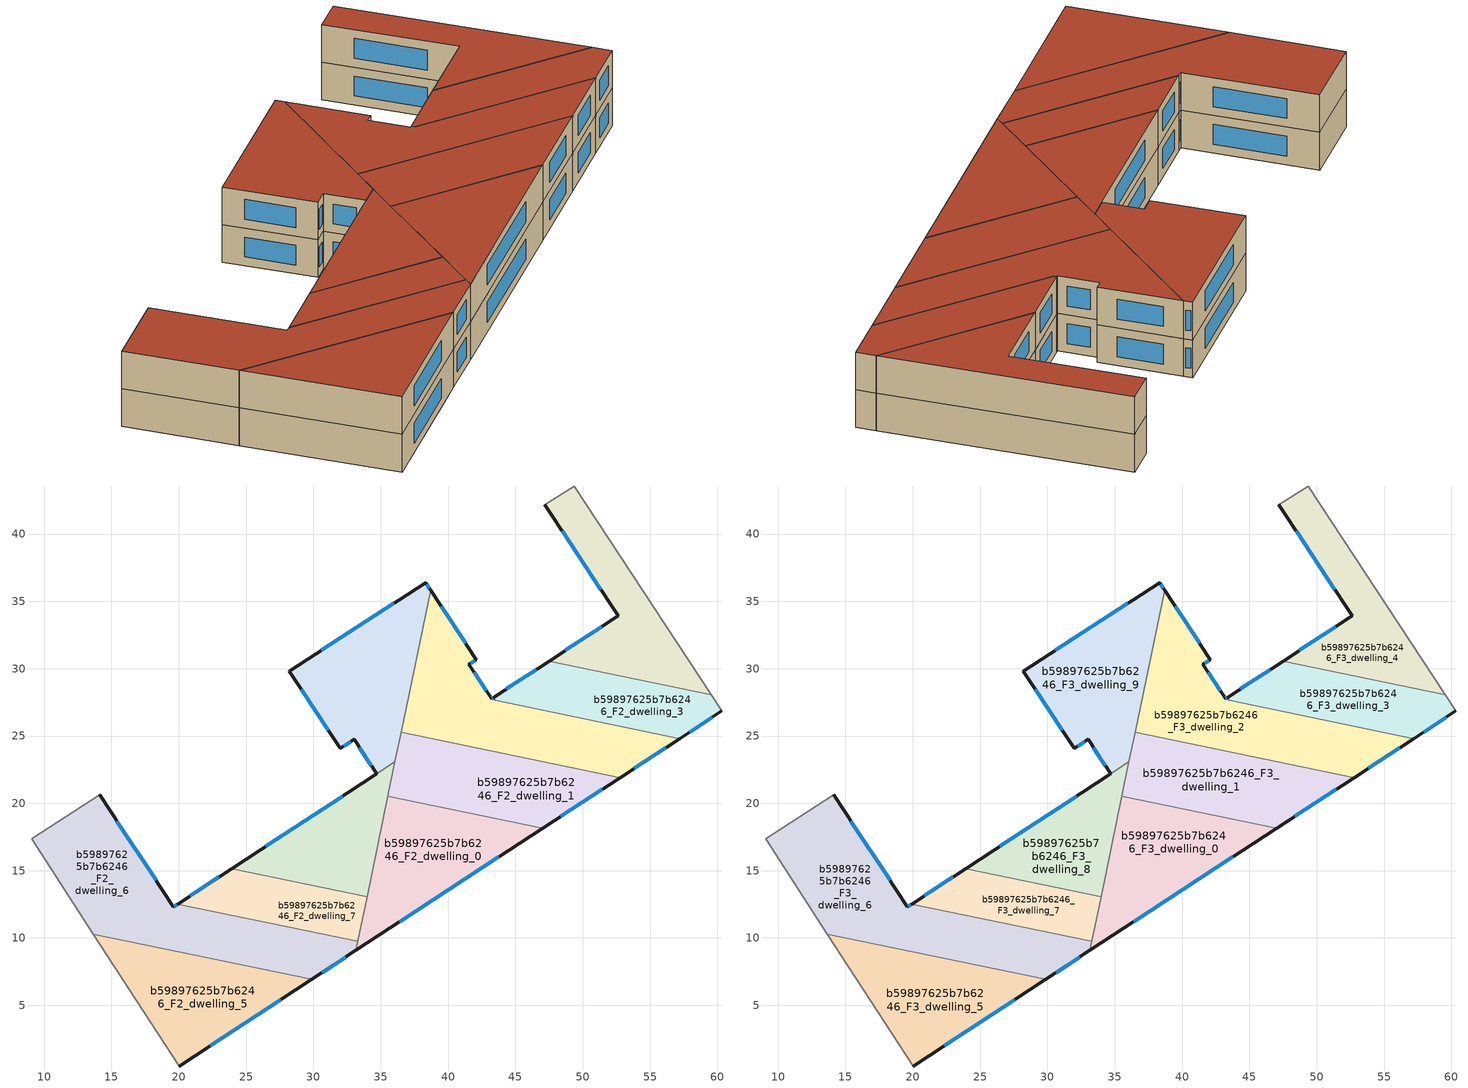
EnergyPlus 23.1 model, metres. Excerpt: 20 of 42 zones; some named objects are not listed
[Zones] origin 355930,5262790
b59897625b7b6246_F2_dwelling_0
 floor to b59897625b7b6246_F1_dwelling_2 (EU_floor_Construction): 42.38,19.12 44.22,16.31 36.15,11.04 34.19,14.05 35.2,18.95 37.13,20.21 z6
 floor adiabatic (EU_floor_Construction): 47.03,18.16 44.22,16.31 42.38,19.12 z6
 floor to b59897625b7b6246_F1_dwelling_1 (EU_floor_Construction): 34.19,14.05 36.15,11.04 33.16,9.08 z6
 floor to b59897625b7b6246_F1_dwelling_7 (EU_floor_Construction): 37.13,20.21 35.2,18.95 35.53,20.54 z6
 wall outside (EU_wall_Construction): 33.16,9.08 47.03,18.16 z6:9
 wall to b59897625b7b6246_F2_dwelling_1 (EU_wall_Construction): 47.03,18.16 35.53,20.54 z6:9
 wall to b59897625b7b6246_F2_dwelling_8 (EU_wall_Construction): 35.53,20.54 33.98,13.06 z6:9
 wall to b59897625b7b6246_F2_dwelling_6 (EU_wall_Construction): 33.29,9.75 33.16,9.08 z6:9
 wall to b59897625b7b6246_F2_dwelling_7 (EU_wall_Construction): 33.98,13.06 33.29,9.75 z6:9
 window (EU_Window_Construction): 36.42,11.21 43.78,16.03 z6.7:8.3
b59897625b7b6246_F2_dwelling_1
 floor adiabatic (EU_floor_Construction): 51.95,22.09 52.28,21.59 47.03,18.16 42.38,19.12 40.31,22.29 42.88,23.97 z6
 floor to b59897625b7b6246_F1_dwelling_2 (EU_floor_Construction): 40.31,22.29 42.38,19.12 37.13,20.21 z6
 floor to b59897625b7b6246_F1_dwelling_4 (EU_floor_Construction): 52.78,21.92 52.28,21.59 51.95,22.09 z6
 floor to b59897625b7b6246_F1_dwelling_8 (EU_floor_Construction): 41.49,24.26 42.04,23.42 38.32,20.99 36.27,24.12 36.52,25.29 z6
 floor to b59897625b7b6246_F1_dwelling_9 (EU_floor_Construction): 42.88,23.97 42.04,23.42 41.49,24.26 z6
 floor to b59897625b7b6246_F1_dwelling_7 (EU_floor_Construction): 36.27,24.12 38.32,20.99 37.13,20.21 35.53,20.54 z6
 wall outside (EU_wall_Construction): 47.03,18.16 52.78,21.92 z6:9
 wall to b59897625b7b6246_F2_dwelling_2 (EU_wall_Construction): 52.78,21.92 36.52,25.29 z6:9
 wall to b59897625b7b6246_F2_dwelling_9 (EU_wall_Construction): 36.52,25.29 36.06,23.08 z6:9
 wall to b59897625b7b6246_F2_dwelling_8 (EU_wall_Construction): 36.06,23.08 35.53,20.54 z6:9
 window (EU_Window_Construction): 48.39,19.04 51.43,21.04 z6.7:8.3
b59897625b7b6246_F2_dwelling_2
 floor to b59897625b7b6246_F1_dwelling_9 (EU_floor_Construction): 42.1,30.68 41.55,30.33 43.23,27.78 43.36,27.86 43.5,27.64 47.29,26.86 42.88,23.97 41.49,24.26 37.55,30.28 38.7,35.84 z6
 floor to b59897625b7b6246_F1_dwelling_4 (EU_floor_Construction): 57.19,24.8 52.78,21.92 51.95,22.09 49.07,26.49 z6
 floor to b59897625b7b6246_F1_dwelling_8 (EU_floor_Construction): 37.55,30.28 41.49,24.26 36.52,25.29 z6
 floor adiabatic (EU_floor_Construction): 49.07,26.49 51.95,22.09 42.88,23.97 47.29,26.86 z6
 wall outside (EU_wall_Construction): 43.36,27.86 43.23,27.78 41.55,30.33 42.1,30.68 38.7,35.84 / 52.78,21.92 57.2,24.8 z6:9
 wall to b59897625b7b6246_F2_dwelling_3 (EU_wall_Construction): 57.2,24.8 43.5,27.64 43.36,27.86 z6:9
 wall to b59897625b7b6246_F2_dwelling_9 (EU_wall_Construction): 38.7,35.84 36.52,25.29 z6:9
 window (EU_Window_Construction): 41.3,31.89 39.5,34.63 / 41.68,30.41 41.97,30.6 / 42.84,28.37 41.94,29.73 / 43.33,27.84 43.26,27.79 / 53.82,22.6 56.16,24.13 z6.7:8.3
b59897625b7b6246_F2_dwelling_3
 floor to b59897625b7b6246_F1_dwelling_4 (EU_floor_Construction): 59.55,28.08 60.35,26.86 57.2,24.8 49.07,26.49 48.37,27.56 51.66,29.71 z6
 floor adiabatic (EU_floor_Construction): 51.66,29.71 48.37,27.56 49.07,26.49 43.5,27.64 43.36,27.86 47.52,30.57 z6
 wall outside (EU_wall_Construction): 47.52,30.57 43.36,27.86 / 57.2,24.8 60.35,26.86 z6:9
 wall to b59897625b7b6246_F2_dwelling_4 (EU_wall_Construction): 59.55,28.08 47.52,30.57 z6:9
 wall adiabatic (EU_wall_Construction): 60.35,26.86 59.55,28.08 z6:9
 window (EU_Window_Construction): 46.54,29.93 44.34,28.5 / 57.93,25.29 59.61,26.38 z6.7:8.3
b59897625b7b6246_F2_dwelling_4
 floor to b59897625b7b6246_F1_dwelling_10 (EU_floor_Construction): 49.36,43.57 56.42,32.83 51.66,29.71 47.52,30.57 52.63,33.92 47.2,42.17 z6
 floor to b59897625b7b6246_F1_dwelling_4 (EU_floor_Construction): 56.42,32.83 59.55,28.08 51.66,29.71 z6
 wall outside (EU_wall_Construction): 47.2,42.17 52.63,33.92 47.52,30.57 z6:9
 wall adiabatic (EU_wall_Construction): 59.55,28.08 49.36,43.57 47.2,42.17 z6:9
 window (EU_Window_Construction): 51.43,33.13 48.72,31.36 / 48.47,40.23 51.35,35.85 z6.7:8.3
b59897625b7b6246_F2_dwelling_5
 floor to b59897625b7b6246_F1_dwelling_0 (EU_floor_Construction): 26.94,7.54 28.09,5.77 20.02,0.49 16.13,6.48 19.97,8.98 z6
 floor to b59897625b7b6246_F1_dwelling_1 (EU_floor_Construction): 29.87,6.93 28.09,5.77 26.94,7.54 z6
 floor to b59897625b7b6246_F1_dwelling_5 (EU_floor_Construction): 19.77,9.02 19.85,8.9 16.13,6.48 13.65,10.29 z6
 floor to b59897625b7b6246_F1_dwelling_6 (EU_floor_Construction): 19.97,8.98 19.85,8.9 19.77,9.02 z6
 wall outside (EU_wall_Construction): 20.02,0.49 29.87,6.93 z6:9
 wall adiabatic (EU_wall_Construction): 13.65,10.29 20.02,0.49 z6:9
 wall to b59897625b7b6246_F2_dwelling_6 (EU_wall_Construction): 29.87,6.93 13.65,10.29 z6:9
 window (EU_Window_Construction): 22.34,2 27.56,5.42 z6.7:8.3
b59897625b7b6246_F2_dwelling_6
 floor to b59897625b7b6246_F1_dwelling_5 (EU_floor_Construction): 14.12,20.64 19.6,12.32 18.21,11.41 19.77,9.02 13.65,10.29 9.06,17.35 z6
 floor to b59897625b7b6246_F1_dwelling_0 (EU_floor_Construction): 24.27,11.62 26.94,7.54 19.97,8.98 24.06,11.66 z6
 floor to b59897625b7b6246_F1_dwelling_6 (EU_floor_Construction): 24.06,11.66 19.97,8.98 19.77,9.02 18.21,11.41 19.91,12.52 z6
 floor to b59897625b7b6246_F1_dwelling_1 (EU_floor_Construction): 33.29,9.75 33.16,9.08 29.87,6.93 26.94,7.54 24.27,11.62 z6
 wall outside (EU_wall_Construction): 29.87,6.93 33.16,9.08 / 19.91,12.52 19.6,12.32 14.12,20.64 z6:9
 wall adiabatic (EU_wall_Construction): 14.12,20.64 9.06,17.35 13.65,10.29 z6:9
 wall to b59897625b7b6246_F2_dwelling_7 (EU_wall_Construction): 33.29,9.75 19.91,12.52 z6:9
 window (EU_Window_Construction): 30.64,7.43 32.38,8.58 / 18.31,14.28 15.41,18.69 / 19.83,12.47 19.67,12.37 z6.7:8.3
b59897625b7b6246_F2_dwelling_7
 floor to b59897625b7b6246_F1_dwelling_1 (EU_floor_Construction): 33.98,13.06 33.29,9.75 24.27,11.62 24.19,11.74 28.07,14.28 z6
 floor to b59897625b7b6246_F1_dwelling_6 (EU_floor_Construction): 28.07,14.28 24.19,11.74 24.06,11.66 19.91,12.52 23.92,15.15 z6
 floor to b59897625b7b6246_F1_dwelling_0 (EU_floor_Construction): 24.19,11.74 24.27,11.62 24.06,11.66 z6
 wall outside (EU_wall_Construction): 23.92,15.15 19.91,12.52 z6:9
 wall to b59897625b7b6246_F2_dwelling_8 (EU_wall_Construction): 33.98,13.06 23.92,15.15 z6:9
 window (EU_Window_Construction): 22.98,14.53 20.85,13.14 z6.7:8.3
b59897625b7b6246_F2_dwelling_8
 floor to b59897625b7b6246_F1_dwelling_7 (EU_floor_Construction): 36.06,23.08 35.2,18.95 31.27,16.37 29.63,18.88 z6
 floor to b59897625b7b6246_F1_dwelling_2 (EU_floor_Construction): 35.2,18.95 34.19,14.05 32.25,17.01 z6
 floor to b59897625b7b6246_F1_dwelling_1 (EU_floor_Construction): 32.25,17.01 34.19,14.05 33.98,13.06 28.07,14.28 z6
 floor to b59897625b7b6246_F1_dwelling_6 (EU_floor_Construction): 29.63,18.88 31.27,16.37 28.07,14.28 23.92,15.15 z6
 wall outside (EU_wall_Construction): 34.7,22.19 23.92,15.15 z6:9
 wall to b59897625b7b6246_F2_dwelling_9 (EU_wall_Construction): 36.06,23.08 34.7,22.19 z6:9
 window (EU_Window_Construction): 32.16,20.54 26.45,16.8 z6.7:8.3
b59897625b7b6246_F2_dwelling_9
 floor to b59897625b7b6246_F1_dwelling_7 (EU_floor_Construction): 31.26,31.8 36.27,24.12 36.06,23.08 34.7,22.19 33.02,24.75 32.01,24.08 28.22,29.82 z6
 floor to b59897625b7b6246_F1_dwelling_8 (EU_floor_Construction): 34.98,34.22 37.55,30.28 36.27,24.12 31.26,31.8 z6
 floor to b59897625b7b6246_F1_dwelling_9 (EU_floor_Construction): 38.34,36.4 38.7,35.84 37.55,30.28 34.98,34.22 z6
 wall outside (EU_wall_Construction): 38.7,35.84 38.34,36.4 28.22,29.82 32.01,24.08 33.02,24.75 34.7,22.19 z6:9
 window (EU_Window_Construction): 32.24,24.24 32.78,24.59 / 29.11,28.48 31.12,25.43 / 35.96,34.86 30.6,31.37 / 38.62,35.98 38.42,36.27 / 33.41,24.15 34.3,22.79 z6.7:8.3
b59897625b7b6246_F3_dwelling_0
 floor to b59897625b7b6246_F2_dwelling_0 (EU_floor_Construction): 47.03,18.16 33.16,9.08 35.53,20.54 z9
 wall outside (EU_wall_Construction): 33.16,9.08 47.03,18.16 z9:12
 wall to b59897625b7b6246_F3_dwelling_1 (EU_wall_Construction): 47.03,18.16 35.53,20.54 z9:12
 wall to b59897625b7b6246_F3_dwelling_8 (EU_wall_Construction): 35.53,20.54 33.98,13.06 z9:12
 wall to b59897625b7b6246_F3_dwelling_6 (EU_wall_Construction): 33.29,9.75 33.16,9.08 z9:12
 wall to b59897625b7b6246_F3_dwelling_7 (EU_wall_Construction): 33.98,13.06 33.29,9.75 z9:12
 window (EU_Window_Construction): 36.42,11.21 43.78,16.03 z9.7:11.3
 roof outside (EU_roof_Construction): 47.03,18.16 35.53,20.54 33.16,9.08 z12
b59897625b7b6246_F3_dwelling_1
 floor to b59897625b7b6246_F2_dwelling_1 (EU_floor_Construction): 52.78,21.92 47.03,18.16 35.53,20.54 36.52,25.29 z9
 wall outside (EU_wall_Construction): 47.03,18.16 52.78,21.92 z9:12
 wall to b59897625b7b6246_F3_dwelling_2 (EU_wall_Construction): 52.78,21.92 36.52,25.29 z9:12
 wall to b59897625b7b6246_F3_dwelling_9 (EU_wall_Construction): 36.52,25.29 36.06,23.08 z9:12
 wall to b59897625b7b6246_F3_dwelling_8 (EU_wall_Construction): 36.06,23.08 35.53,20.54 z9:12
 window (EU_Window_Construction): 48.39,19.04 51.43,21.04 z9.7:11.3
 roof outside (EU_roof_Construction): 52.78,21.92 36.52,25.29 35.53,20.54 47.03,18.16 z12
b59897625b7b6246_F3_dwelling_2
 floor to b59897625b7b6246_F2_dwelling_2 (EU_floor_Construction): 57.2,24.8 52.78,21.92 36.52,25.29 38.7,35.84 42.1,30.68 41.55,30.33 43.23,27.78 43.36,27.86 43.5,27.64 z9
 wall outside (EU_wall_Construction): 43.36,27.86 43.23,27.78 41.55,30.33 42.1,30.68 38.7,35.84 / 52.78,21.92 57.2,24.8 z9:12
 wall to b59897625b7b6246_F3_dwelling_3 (EU_wall_Construction): 57.2,24.8 43.5,27.64 43.36,27.86 z9:12
 wall to b59897625b7b6246_F3_dwelling_9 (EU_wall_Construction): 38.7,35.84 36.52,25.29 z9:12
 window (EU_Window_Construction): 41.3,31.89 39.5,34.63 / 41.68,30.41 41.97,30.6 / 42.84,28.37 41.94,29.73 / 43.33,27.84 43.26,27.79 / 53.82,22.6 56.16,24.13 z9.7:11.3
 roof outside (EU_roof_Construction): 57.2,24.8 43.5,27.64 43.36,27.86 43.23,27.78 41.55,30.33 42.1,30.68 38.7,35.84 36.52,25.29 52.78,21.92 z12
b59897625b7b6246_F3_dwelling_3
 floor to b59897625b7b6246_F2_dwelling_3 (EU_floor_Construction): 59.55,28.08 60.35,26.86 57.2,24.8 43.5,27.64 43.36,27.86 47.52,30.57 z9
 wall outside (EU_wall_Construction): 47.52,30.57 43.36,27.86 / 57.2,24.8 60.35,26.86 z9:12
 wall to b59897625b7b6246_F3_dwelling_4 (EU_wall_Construction): 59.55,28.08 47.52,30.57 z9:12
 wall adiabatic (EU_wall_Construction): 60.35,26.86 59.55,28.08 z9:12
 window (EU_Window_Construction): 46.54,29.93 44.34,28.5 / 57.93,25.29 59.61,26.38 z9.7:11.3
 roof outside (EU_roof_Construction): 60.35,26.86 59.55,28.08 47.52,30.57 43.36,27.86 43.5,27.64 57.2,24.8 z12
b59897625b7b6246_F3_dwelling_4
 floor to b59897625b7b6246_F2_dwelling_4 (EU_floor_Construction): 49.36,43.57 59.55,28.08 47.52,30.57 52.63,33.92 47.2,42.17 z9
 wall outside (EU_wall_Construction): 47.2,42.17 52.63,33.92 47.52,30.57 z9:12
 wall adiabatic (EU_wall_Construction): 59.55,28.08 49.36,43.57 47.2,42.17 z9:12
 window (EU_Window_Construction): 51.43,33.13 48.72,31.36 / 48.47,40.23 51.35,35.85 z9.7:11.3
 roof outside (EU_roof_Construction): 59.55,28.08 49.36,43.57 47.2,42.17 52.63,33.92 47.52,30.57 z12
b59897625b7b6246_F3_dwelling_5
 floor to b59897625b7b6246_F2_dwelling_5 (EU_floor_Construction): 29.87,6.93 20.02,0.49 13.65,10.29 z9
 wall outside (EU_wall_Construction): 20.02,0.49 29.87,6.93 z9:12
 wall adiabatic (EU_wall_Construction): 13.65,10.29 20.02,0.49 z9:12
 wall to b59897625b7b6246_F3_dwelling_6 (EU_wall_Construction): 29.87,6.93 13.65,10.29 z9:12
 window (EU_Window_Construction): 22.34,2 27.56,5.42 z9.7:11.3
 roof outside (EU_roof_Construction): 29.87,6.93 13.65,10.29 20.02,0.49 z12
b59897625b7b6246_F3_dwelling_6
 floor to b59897625b7b6246_F2_dwelling_6 (EU_floor_Construction): 33.29,9.75 33.16,9.08 29.87,6.93 13.65,10.29 9.06,17.35 14.12,20.64 19.6,12.32 19.91,12.52 z9
 wall outside (EU_wall_Construction): 29.87,6.93 33.16,9.08 / 19.91,12.52 19.6,12.32 14.12,20.64 z9:12
 wall adiabatic (EU_wall_Construction): 14.12,20.64 9.06,17.35 13.65,10.29 z9:12
 wall to b59897625b7b6246_F3_dwelling_7 (EU_wall_Construction): 33.29,9.75 19.91,12.52 z9:12
 window (EU_Window_Construction): 30.64,7.43 32.38,8.58 / 18.31,14.28 15.41,18.69 / 19.83,12.47 19.67,12.37 z9.7:11.3
 roof outside (EU_roof_Construction): 33.16,9.08 33.29,9.75 19.91,12.52 19.6,12.32 14.12,20.64 9.06,17.35 13.65,10.29 29.87,6.93 z12
b59897625b7b6246_F3_dwelling_7
 floor to b59897625b7b6246_F2_dwelling_7 (EU_floor_Construction): 33.98,13.06 33.29,9.75 19.91,12.52 23.92,15.15 z9
 wall outside (EU_wall_Construction): 23.92,15.15 19.91,12.52 z9:12
 wall to b59897625b7b6246_F3_dwelling_8 (EU_wall_Construction): 33.98,13.06 23.92,15.15 z9:12
 window (EU_Window_Construction): 22.98,14.53 20.85,13.14 z9.7:11.3
 roof outside (EU_roof_Construction): 33.29,9.75 33.98,13.06 23.92,15.15 19.91,12.52 z12
b59897625b7b6246_F3_dwelling_8
 floor to b59897625b7b6246_F2_dwelling_8 (EU_floor_Construction): 36.06,23.08 33.98,13.06 23.92,15.15 z9
 wall outside (EU_wall_Construction): 34.7,22.19 23.92,15.15 z9:12
 wall to b59897625b7b6246_F3_dwelling_9 (EU_wall_Construction): 36.06,23.08 34.7,22.19 z9:12
 window (EU_Window_Construction): 32.16,20.54 26.45,16.8 z9.7:11.3
 roof outside (EU_roof_Construction): 33.98,13.06 36.06,23.08 23.92,15.15 z12
b59897625b7b6246_F3_dwelling_9
 floor to b59897625b7b6246_F2_dwelling_9 (EU_floor_Construction): 38.34,36.4 38.7,35.84 36.06,23.08 34.7,22.19 33.02,24.75 32.01,24.08 28.22,29.82 z9
 wall outside (EU_wall_Construction): 38.7,35.84 38.34,36.4 28.22,29.82 32.01,24.08 33.02,24.75 34.7,22.19 z9:12
 window (EU_Window_Construction): 32.24,24.24 32.78,24.59 / 29.11,28.48 31.12,25.43 / 35.96,34.86 30.6,31.37 / 38.62,35.98 38.42,36.27 / 33.41,24.15 34.3,22.79 z9.7:11.3
 roof outside (EU_roof_Construction): 36.06,23.08 38.7,35.84 38.34,36.4 28.22,29.82 32.01,24.08 33.02,24.75 34.7,22.19 z12
[Building]
EU S2 Campaign: North Axis=0; Terrain=City; Solar Distribution=FullExterior
[Site:Location]
Budapest.Ferenc.Liszt.Intl.AP: Latitude=47.437; Longitude=19.256; Time Zone=1; Elevation=185
[SizingPeriod:WeatherFileDays]
AnnualSizingPeriod: Begin Month=1; Begin Day of Month=1; End Month=12; End Day of Month=31; Day of Week for Start Day=Monday; Use Weather File Daylight Saving Period=No; Use Weather File Rain and Snow Indicators=No
[MATERIAL]
EU_InternalMass_Material: Roughness=MediumRough; Thickness=0.1; Conductivity=1; Density=1800; Specific Heat=900; Thermal Absorptance=0.9; Solar Absorptance=0.7; Visible Absorptance=0.7
[MATERIAL:NOMASS] Roughness=MediumRough; Thermal Absorptance=0.9; Solar Absorptance=0.7; Visible Absorptance=0.7
Name | Thermal Resistance
EU_wall_NoMass | 0.832559
EU_roof_NoMass | 1.39638
EU_floor_NoMass | 0.872794
[WINDOWMATERIAL:SIMPLEGLAZINGSYSTEM]
EU_Window_SimpleGlazing: UFactor=2.79869; Solar Heat Gain Coefficient=0.75; Visible Transmittance=0.75
[CONSTRUCTION]
EU_wall_Construction: EU_wall_NoMass
EU_roof_Construction: EU_roof_NoMass
EU_floor_Construction: EU_floor_NoMass
EU_Window_Construction: EU_Window_SimpleGlazing
EU_InternalMass_Construction: EU_InternalMass_Material
[ZONE] Type=1; Multiplier=1; Ceiling Height=autocalculate; Floor Area=autocalculate; Part of Total Floor Area=Yes
Name | Volume
b59897625b7b6246_F2_dwelling_0; b59897625b7b6246_F3_dwelling_0 | 206.268
b59897625b7b6246_F2_dwelling_1; b59897625b7b6246_F3_dwelling_1 | 206.299
b59897625b7b6246_F2_dwelling_2; b59897625b7b6246_F3_dwelling_2 | 274.373
b59897625b7b6246_F2_dwelling_3; b59897625b7b6246_F3_dwelling_3 | 155.29
b59897625b7b6246_F2_dwelling_4; b59897625b7b6246_F3_dwelling_4 | 189.168
b59897625b7b6246_F2_dwelling_5; b59897625b7b6246_F3_dwelling_5 | 206.275
b59897625b7b6246_F2_dwelling_6; b59897625b7b6246_F3_dwelling_6 | 325.712
b59897625b7b6246_F2_dwelling_7; b59897625b7b6246_F3_dwelling_7 | 121.603
b59897625b7b6246_F2_dwelling_8 | 157.809
b59897625b7b6246_F3_dwelling_8 | 157.7
b59897625b7b6246_F2_dwelling_9; b59897625b7b6246_F3_dwelling_9 | 219.996
[INTERNALMASS] Construction=EU_InternalMass_Construction
Name | Zone or ZoneList | Surface Area
b59897625b7b6246_F2_dwelling_0_EU_InternalMass | b59897625b7b6246_F2_dwelling_0 | 68.7559
b59897625b7b6246_F2_dwelling_1_EU_InternalMass | b59897625b7b6246_F2_dwelling_1 | 68.7663
b59897625b7b6246_F2_dwelling_2_EU_InternalMass | b59897625b7b6246_F2_dwelling_2 | 91.452
b59897625b7b6246_F2_dwelling_3_EU_InternalMass | b59897625b7b6246_F2_dwelling_3 | 51.7634
b59897625b7b6246_F2_dwelling_4_EU_InternalMass | b59897625b7b6246_F2_dwelling_4 | 63.0561
b59897625b7b6246_F2_dwelling_5_EU_InternalMass | b59897625b7b6246_F2_dwelling_5 | 68.7584
b59897625b7b6246_F2_dwelling_6_EU_InternalMass | b59897625b7b6246_F2_dwelling_6 | 108.569
b59897625b7b6246_F2_dwelling_7_EU_InternalMass | b59897625b7b6246_F2_dwelling_7 | 40.5344
b59897625b7b6246_F2_dwelling_8_EU_InternalMass | b59897625b7b6246_F2_dwelling_8 | 52.604
b59897625b7b6246_F2_dwelling_9_EU_InternalMass | b59897625b7b6246_F2_dwelling_9 | 73.3382
b59897625b7b6246_F3_dwelling_0_EU_InternalMass | b59897625b7b6246_F3_dwelling_0 | 68.7559
b59897625b7b6246_F3_dwelling_1_EU_InternalMass | b59897625b7b6246_F3_dwelling_1 | 68.7663
b59897625b7b6246_F3_dwelling_2_EU_InternalMass | b59897625b7b6246_F3_dwelling_2 | 91.452
b59897625b7b6246_F3_dwelling_3_EU_InternalMass | b59897625b7b6246_F3_dwelling_3 | 51.7634
b59897625b7b6246_F3_dwelling_4_EU_InternalMass | b59897625b7b6246_F3_dwelling_4 | 63.0561
b59897625b7b6246_F3_dwelling_5_EU_InternalMass | b59897625b7b6246_F3_dwelling_5 | 68.7584
b59897625b7b6246_F3_dwelling_6_EU_InternalMass | b59897625b7b6246_F3_dwelling_6 | 108.569
b59897625b7b6246_F3_dwelling_7_EU_InternalMass | b59897625b7b6246_F3_dwelling_7 | 40.5344
b59897625b7b6246_F3_dwelling_8_EU_InternalMass | b59897625b7b6246_F3_dwelling_8 | 52.604
b59897625b7b6246_F3_dwelling_9_EU_InternalMass | b59897625b7b6246_F3_dwelling_9 | 73.3382
[OTHEREQUIPMENT] Fuel Type=Electricity; Design Level Calculation Method=Watts/Area; Power per Zone Floor Area=1; Fraction Latent=0; Fraction Radiant=0; Fraction Lost=0; Carbon Dioxide Generation Rate=0; EndUse Subcategory=EU_Step8_InternalGains
Name | Zone or ZoneList or Space or SpaceList | Schedule
EU_Step8_InternalGain_b59897625b7b6246_F2_dwelling_0_f000 | b59897625b7b6246_F2_dwelling_0 | EU_Step8_GainSchedule_b59897625b7b6246_F2_dwelling_0_f000
EU_Step8_InternalGain_b59897625b7b6246_F2_dwelling_1_f000 | b59897625b7b6246_F2_dwelling_1 | EU_Step8_GainSchedule_b59897625b7b6246_F2_dwelling_1_f000
EU_Step8_InternalGain_b59897625b7b6246_F2_dwelling_2_f000 | b59897625b7b6246_F2_dwelling_2 | EU_Step8_GainSchedule_b59897625b7b6246_F2_dwelling_2_f000
EU_Step8_InternalGain_b59897625b7b6246_F2_dwelling_3_f000 | b59897625b7b6246_F2_dwelling_3 | EU_Step8_GainSchedule_b59897625b7b6246_F2_dwelling_3_f000
EU_Step8_InternalGain_b59897625b7b6246_F2_dwelling_4_f000 | b59897625b7b6246_F2_dwelling_4 | EU_Step8_GainSchedule_b59897625b7b6246_F2_dwelling_4_f000
EU_Step8_InternalGain_b59897625b7b6246_F2_dwelling_5_f000 | b59897625b7b6246_F2_dwelling_5 | EU_Step8_GainSchedule_b59897625b7b6246_F2_dwelling_5_f000
EU_Step8_InternalGain_b59897625b7b6246_F2_dwelling_6_f000 | b59897625b7b6246_F2_dwelling_6 | EU_Step8_GainSchedule_b59897625b7b6246_F2_dwelling_6_f000
EU_Step8_InternalGain_b59897625b7b6246_F2_dwelling_7_f000 | b59897625b7b6246_F2_dwelling_7 | EU_Step8_GainSchedule_b59897625b7b6246_F2_dwelling_7_f000
EU_Step8_InternalGain_b59897625b7b6246_F2_dwelling_8_f000 | b59897625b7b6246_F2_dwelling_8 | EU_Step8_GainSchedule_b59897625b7b6246_F2_dwelling_8_f000
EU_Step8_InternalGain_b59897625b7b6246_F2_dwelling_9_f000 | b59897625b7b6246_F2_dwelling_9 | EU_Step8_GainSchedule_b59897625b7b6246_F2_dwelling_9_f000
EU_Step8_InternalGain_b59897625b7b6246_F3_dwelling_0_f000 | b59897625b7b6246_F3_dwelling_0 | EU_Step8_GainSchedule_b59897625b7b6246_F3_dwelling_0_f000
EU_Step8_InternalGain_b59897625b7b6246_F3_dwelling_1_f000 | b59897625b7b6246_F3_dwelling_1 | EU_Step8_GainSchedule_b59897625b7b6246_F3_dwelling_1_f000
EU_Step8_InternalGain_b59897625b7b6246_F3_dwelling_2_f000 | b59897625b7b6246_F3_dwelling_2 | EU_Step8_GainSchedule_b59897625b7b6246_F3_dwelling_2_f000
EU_Step8_InternalGain_b59897625b7b6246_F3_dwelling_3_f000 | b59897625b7b6246_F3_dwelling_3 | EU_Step8_GainSchedule_b59897625b7b6246_F3_dwelling_3_f000
EU_Step8_InternalGain_b59897625b7b6246_F3_dwelling_4_f000 | b59897625b7b6246_F3_dwelling_4 | EU_Step8_GainSchedule_b59897625b7b6246_F3_dwelling_4_f000
EU_Step8_InternalGain_b59897625b7b6246_F3_dwelling_5_f000 | b59897625b7b6246_F3_dwelling_5 | EU_Step8_GainSchedule_b59897625b7b6246_F3_dwelling_5_f000
EU_Step8_InternalGain_b59897625b7b6246_F3_dwelling_6_f000 | b59897625b7b6246_F3_dwelling_6 | EU_Step8_GainSchedule_b59897625b7b6246_F3_dwelling_6_f000
EU_Step8_InternalGain_b59897625b7b6246_F3_dwelling_7_f000 | b59897625b7b6246_F3_dwelling_7 | EU_Step8_GainSchedule_b59897625b7b6246_F3_dwelling_7_f000
EU_Step8_InternalGain_b59897625b7b6246_F3_dwelling_8_f000 | b59897625b7b6246_F3_dwelling_8 | EU_Step8_GainSchedule_b59897625b7b6246_F3_dwelling_8_f000
EU_Step8_InternalGain_b59897625b7b6246_F3_dwelling_9_f000 | b59897625b7b6246_F3_dwelling_9 | EU_Step8_GainSchedule_b59897625b7b6246_F3_dwelling_9_f000
[ZONEVENTILATION:DESIGNFLOWRATE] Schedule=EU_AlwaysOn; Design Flow Rate Calculation Method=AirChanges/Hour; Air Changes per Hour=0.475469; Ventilation Type=Natural; Fan Pressure Rise=0; Fan Total Efficiency=1; Constant Term Coefficient=1; Temperature Term Coefficient=0; Velocity Term Coefficient=0; Velocity Squared Term Coefficient=0; Minimum Indoor Temperature=-100; Maximum Indoor Temperature=100; Delta Temperature=-100; Minimum Outdoor Temperature=-100; Maximum Outdoor Temperature=100; Maximum Wind Speed=40
Name | Zone or ZoneList or Space or SpaceList
EU_ConstantAir_b59897625b7b6246_F2_dwelling_0 | b59897625b7b6246_F2_dwelling_0
EU_ConstantAir_b59897625b7b6246_F2_dwelling_1 | b59897625b7b6246_F2_dwelling_1
EU_ConstantAir_b59897625b7b6246_F2_dwelling_2 | b59897625b7b6246_F2_dwelling_2
EU_ConstantAir_b59897625b7b6246_F2_dwelling_3 | b59897625b7b6246_F2_dwelling_3
EU_ConstantAir_b59897625b7b6246_F2_dwelling_4 | b59897625b7b6246_F2_dwelling_4
EU_ConstantAir_b59897625b7b6246_F2_dwelling_5 | b59897625b7b6246_F2_dwelling_5
EU_ConstantAir_b59897625b7b6246_F2_dwelling_6 | b59897625b7b6246_F2_dwelling_6
EU_ConstantAir_b59897625b7b6246_F2_dwelling_7 | b59897625b7b6246_F2_dwelling_7
EU_ConstantAir_b59897625b7b6246_F2_dwelling_8 | b59897625b7b6246_F2_dwelling_8
EU_ConstantAir_b59897625b7b6246_F2_dwelling_9 | b59897625b7b6246_F2_dwelling_9
EU_ConstantAir_b59897625b7b6246_F3_dwelling_0 | b59897625b7b6246_F3_dwelling_0
EU_ConstantAir_b59897625b7b6246_F3_dwelling_1 | b59897625b7b6246_F3_dwelling_1
EU_ConstantAir_b59897625b7b6246_F3_dwelling_2 | b59897625b7b6246_F3_dwelling_2
EU_ConstantAir_b59897625b7b6246_F3_dwelling_3 | b59897625b7b6246_F3_dwelling_3
EU_ConstantAir_b59897625b7b6246_F3_dwelling_4 | b59897625b7b6246_F3_dwelling_4
EU_ConstantAir_b59897625b7b6246_F3_dwelling_5 | b59897625b7b6246_F3_dwelling_5
EU_ConstantAir_b59897625b7b6246_F3_dwelling_6 | b59897625b7b6246_F3_dwelling_6
EU_ConstantAir_b59897625b7b6246_F3_dwelling_7 | b59897625b7b6246_F3_dwelling_7
EU_ConstantAir_b59897625b7b6246_F3_dwelling_8 | b59897625b7b6246_F3_dwelling_8
EU_ConstantAir_b59897625b7b6246_F3_dwelling_9 | b59897625b7b6246_F3_dwelling_9
[HVACTEMPLATE:ZONE:IDEALLOADSAIRSYSTEM] System Availability Schedule=EU_AlwaysOn; Maximum Heating Supply Air Temperature=50; Minimum Cooling Supply Air Temperature=13; Maximum Heating Supply Air Humidity Ratio=0.0156; Minimum Cooling Supply Air Humidity Ratio=0.0077; Heating Limit=NoLimit; Cooling Limit=NoLimit; Heating Availability Schedule=EU_AlwaysOn; Cooling Availability Schedule=EU_CoolingOff; Dehumidification Control Type=ConstantSensibleHeatRatio; Cooling Sensible Heat Ratio=0.7; Dehumidification Setpoint=60; Humidification Control Type=None; Humidification Setpoint=30; Outdoor Air Method=None; Outdoor Air Flow Rate per Person=0.00944; Outdoor Air Flow Rate per Zone Floor Area=0; Outdoor Air Flow Rate per Zone=0; Demand Controlled Ventilation Type=None; Outdoor Air Economizer Type=NoEconomizer; Heat Recovery Type=None; Sensible Heat Recovery Effectiveness=0.7; Latent Heat Recovery Effectiveness=0.65
Name | Template Thermostat
b59897625b7b6246_F2_dwelling_0 | EU_HeatOnly_b59897625b7b6246_F2_dwelling_0
b59897625b7b6246_F2_dwelling_1 | EU_HeatOnly_b59897625b7b6246_F2_dwelling_1
b59897625b7b6246_F2_dwelling_2 | EU_HeatOnly_b59897625b7b6246_F2_dwelling_2
b59897625b7b6246_F2_dwelling_3 | EU_HeatOnly_b59897625b7b6246_F2_dwelling_3
b59897625b7b6246_F2_dwelling_4 | EU_HeatOnly_b59897625b7b6246_F2_dwelling_4
b59897625b7b6246_F2_dwelling_5 | EU_HeatOnly_b59897625b7b6246_F2_dwelling_5
b59897625b7b6246_F2_dwelling_6 | EU_HeatOnly_b59897625b7b6246_F2_dwelling_6
b59897625b7b6246_F2_dwelling_7 | EU_HeatOnly_b59897625b7b6246_F2_dwelling_7
b59897625b7b6246_F2_dwelling_8 | EU_HeatOnly_b59897625b7b6246_F2_dwelling_8
b59897625b7b6246_F2_dwelling_9 | EU_HeatOnly_b59897625b7b6246_F2_dwelling_9
b59897625b7b6246_F3_dwelling_0 | EU_HeatOnly_b59897625b7b6246_F3_dwelling_0
b59897625b7b6246_F3_dwelling_1 | EU_HeatOnly_b59897625b7b6246_F3_dwelling_1
b59897625b7b6246_F3_dwelling_2 | EU_HeatOnly_b59897625b7b6246_F3_dwelling_2
b59897625b7b6246_F3_dwelling_3 | EU_HeatOnly_b59897625b7b6246_F3_dwelling_3
b59897625b7b6246_F3_dwelling_4 | EU_HeatOnly_b59897625b7b6246_F3_dwelling_4
b59897625b7b6246_F3_dwelling_5 | EU_HeatOnly_b59897625b7b6246_F3_dwelling_5
b59897625b7b6246_F3_dwelling_6 | EU_HeatOnly_b59897625b7b6246_F3_dwelling_6
b59897625b7b6246_F3_dwelling_7 | EU_HeatOnly_b59897625b7b6246_F3_dwelling_7
b59897625b7b6246_F3_dwelling_8 | EU_HeatOnly_b59897625b7b6246_F3_dwelling_8
b59897625b7b6246_F3_dwelling_9 | EU_HeatOnly_b59897625b7b6246_F3_dwelling_9
[SIZING:ZONE] Zone Cooling Design Supply Air Temperature Input Method=SupplyAirTemperature; Zone Cooling Design Supply Air Temperature=13; Zone Heating Design Supply Air Temperature Input Method=SupplyAirTemperature; Zone Heating Design Supply Air Temperature=50; Zone Cooling Design Supply Air Humidity Ratio=0.008; Zone Heating Design Supply Air Humidity Ratio=0.008; Cooling Design Air Flow Method=DesignDay; Cooling Design Air Flow Rate=0; Cooling Minimum Air Flow per Zone Floor Area=0.000762; Cooling Minimum Air Flow=0; Cooling Minimum Air Flow Fraction=0.2; Heating Design Air Flow Method=DesignDay; Heating Design Air Flow Rate=0; Heating Maximum Air Flow per Zone Floor Area=0.002032; Heating Maximum Air Flow=0.141576; Heating Maximum Air Flow Fraction=0.3; Account for Dedicated Outdoor Air System=No; Dedicated Outdoor Air System Control Strategy=NeutralSupplyAir; Dedicated Outdoor Air Low Setpoint Temperature for Design=autosize; Dedicated Outdoor Air High Setpoint Temperature for Design=autosize; Zone Load Sizing Method=Sensible Load Only No Latent Load; Zone Latent Cooling Design Supply Air Humidity Ratio Input Method=HumidityRatioDifference; Zone Cooling Design Supply Air Humidity Ratio Difference=0.005; Zone Latent Heating Design Supply Air Humidity Ratio Input Method=HumidityRatioDifference; Zone Humidification Design Supply Air Humidity Ratio Difference=0.005
b59897625b7b6246_F2_dwelling_0; b59897625b7b6246_F2_dwelling_1; b59897625b7b6246_F2_dwelling_2; b59897625b7b6246_F2_dwelling_3; b59897625b7b6246_F2_dwelling_4; b59897625b7b6246_F2_dwelling_5; b59897625b7b6246_F2_dwelling_6; b59897625b7b6246_F2_dwelling_7; b59897625b7b6246_F2_dwelling_8; b59897625b7b6246_F2_dwelling_9; b59897625b7b6246_F3_dwelling_0; b59897625b7b6246_F3_dwelling_1; b59897625b7b6246_F3_dwelling_2; b59897625b7b6246_F3_dwelling_3; b59897625b7b6246_F3_dwelling_4; b59897625b7b6246_F3_dwelling_5; b59897625b7b6246_F3_dwelling_6; b59897625b7b6246_F3_dwelling_7; b59897625b7b6246_F3_dwelling_8; b59897625b7b6246_F3_dwelling_9
[SCHEDULE:CONSTANT]
Name | Hourly Value
EU_AlwaysOn | 1
EU_CoolingOff | 0
[SCHEDULE:FILE] Column Number=1; Rows to Skip at Top=0; Number of Hours of Data=8760; Column Separator=Comma; Interpolate to Timestep=No; Minutes per Item=60; Adjust Schedule for Daylight Savings=Yes
Name | File
EU_Step8_GainSchedule_b59897625b7b6246_F2_dwelling_0_f000 | ../../schedules/b59897625b7b6246/b59897625b7b6246_F2_dwelling_0_f000_gain.csv
EU_Step8_GainSchedule_b59897625b7b6246_F2_dwelling_1_f000 | ../../schedules/b59897625b7b6246/b59897625b7b6246_F2_dwelling_1_f000_gain.csv
EU_Step8_GainSchedule_b59897625b7b6246_F2_dwelling_2_f000 | ../../schedules/b59897625b7b6246/b59897625b7b6246_F2_dwelling_2_f000_gain.csv
EU_Step8_GainSchedule_b59897625b7b6246_F2_dwelling_3_f000 | ../../schedules/b59897625b7b6246/b59897625b7b6246_F2_dwelling_3_f000_gain.csv
EU_Step8_GainSchedule_b59897625b7b6246_F2_dwelling_4_f000 | ../../schedules/b59897625b7b6246/b59897625b7b6246_F2_dwelling_4_f000_gain.csv
EU_Step8_GainSchedule_b59897625b7b6246_F2_dwelling_5_f000 | ../../schedules/b59897625b7b6246/b59897625b7b6246_F2_dwelling_5_f000_gain.csv
EU_Step8_GainSchedule_b59897625b7b6246_F2_dwelling_6_f000 | ../../schedules/b59897625b7b6246/b59897625b7b6246_F2_dwelling_6_f000_gain.csv
EU_Step8_GainSchedule_b59897625b7b6246_F2_dwelling_7_f000 | ../../schedules/b59897625b7b6246/b59897625b7b6246_F2_dwelling_7_f000_gain.csv
EU_Step8_GainSchedule_b59897625b7b6246_F2_dwelling_8_f000 | ../../schedules/b59897625b7b6246/b59897625b7b6246_F2_dwelling_8_f000_gain.csv
EU_Step8_GainSchedule_b59897625b7b6246_F2_dwelling_9_f000 | ../../schedules/b59897625b7b6246/b59897625b7b6246_F2_dwelling_9_f000_gain.csv
EU_Step8_GainSchedule_b59897625b7b6246_F3_dwelling_0_f000 | ../../schedules/b59897625b7b6246/b59897625b7b6246_F3_dwelling_0_f000_gain.csv
EU_Step8_GainSchedule_b59897625b7b6246_F3_dwelling_1_f000 | ../../schedules/b59897625b7b6246/b59897625b7b6246_F3_dwelling_1_f000_gain.csv
EU_Step8_GainSchedule_b59897625b7b6246_F3_dwelling_2_f000 | ../../schedules/b59897625b7b6246/b59897625b7b6246_F3_dwelling_2_f000_gain.csv
EU_Step8_GainSchedule_b59897625b7b6246_F3_dwelling_3_f000 | ../../schedules/b59897625b7b6246/b59897625b7b6246_F3_dwelling_3_f000_gain.csv
EU_Step8_GainSchedule_b59897625b7b6246_F3_dwelling_4_f000 | ../../schedules/b59897625b7b6246/b59897625b7b6246_F3_dwelling_4_f000_gain.csv
EU_Step8_GainSchedule_b59897625b7b6246_F3_dwelling_5_f000 | ../../schedules/b59897625b7b6246/b59897625b7b6246_F3_dwelling_5_f000_gain.csv
EU_Step8_GainSchedule_b59897625b7b6246_F3_dwelling_6_f000 | ../../schedules/b59897625b7b6246/b59897625b7b6246_F3_dwelling_6_f000_gain.csv
EU_Step8_GainSchedule_b59897625b7b6246_F3_dwelling_7_f000 | ../../schedules/b59897625b7b6246/b59897625b7b6246_F3_dwelling_7_f000_gain.csv
EU_Step8_GainSchedule_b59897625b7b6246_F3_dwelling_8_f000 | ../../schedules/b59897625b7b6246/b59897625b7b6246_F3_dwelling_8_f000_gain.csv
EU_Step8_GainSchedule_b59897625b7b6246_F3_dwelling_9_f000 | ../../schedules/b59897625b7b6246/b59897625b7b6246_F3_dwelling_9_f000_gain.csv
